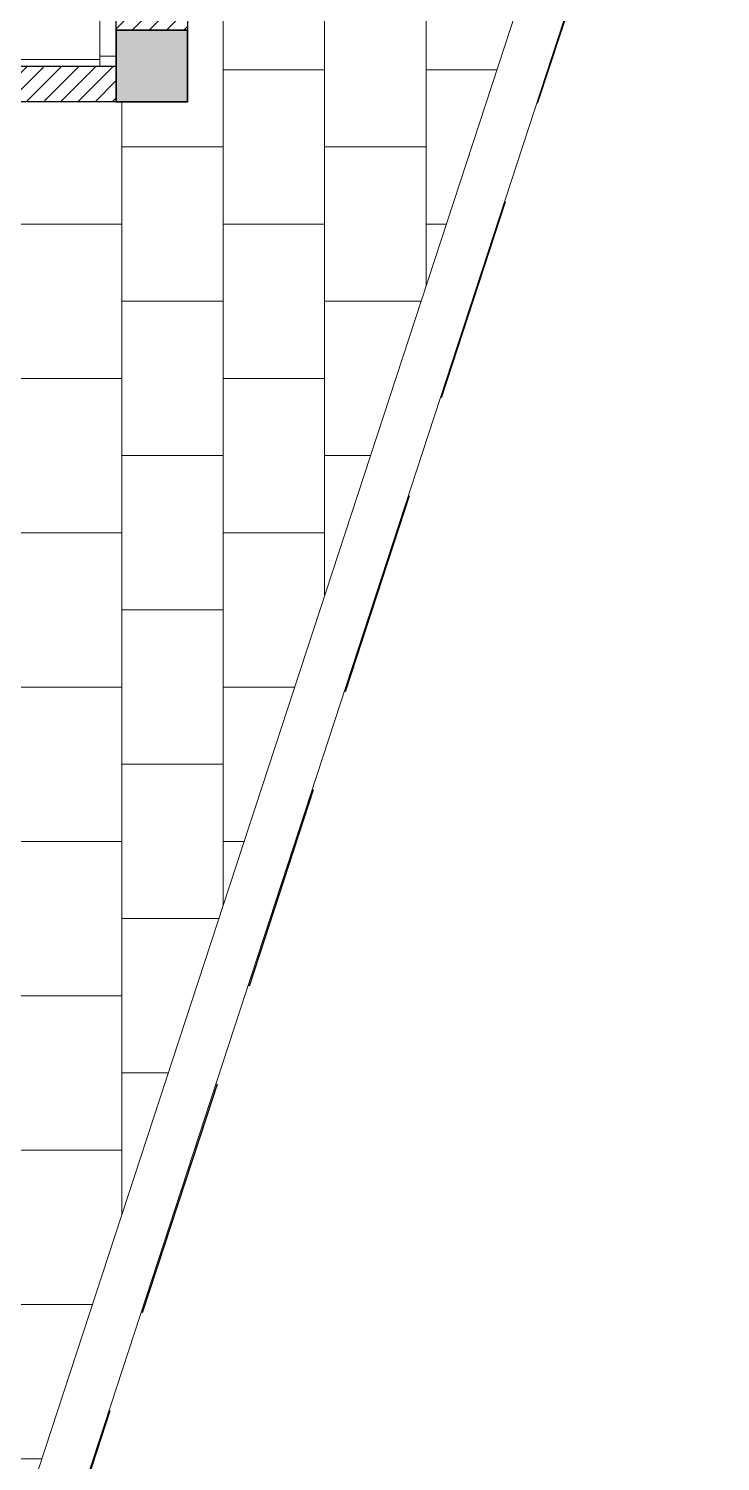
# Model space of a CAD drawing. Header units: millimetres. Extents: x 1832547 to 2001569, y -558009 to -417808.
# Drawn here: x 1917600 to 1919731, y -439765 to -435355 of the extents above; entities that cross this region are included whole.
import ezdxf

# ---------------------------------------------------------------- set-up
doc = ezdxf.new("R2010")
doc.units = ezdxf.units.MM
doc.header["$MEASUREMENT"] = 0
doc.linetypes.add('CENTER', pattern=[2, 1.25, -0.25, 0.25, -0.25])
doc.linetypes.add('HIDDEN', pattern=[9.524999999999999, 6.349999999999999, -3.174999999999999])
doc.layers.get('0').update_dxf_attribs({"linetype": 'CONTINUOUS'})
for name, color, linetype, lineweight in [('CA. TUONG', 30, 'CONTINUOUS', 30), ('CA.cot', 2, 'CONTINUOUS', 35), ('CA.noi that 15', 15, 'CONTINUOUS', 9), ('CA.thay 145', 145, 'CONTINUOUS', 18), ('CA.tim 67', 67, 'CENTER', 9), ('CA.vat lieu 08', 8, 'CONTINUOUS', 5)]:
    doc.layers.add(name, color=color, linetype=linetype, lineweight=lineweight)

# ---------------------------------------------------------------- blocks, each defined once
blk = doc.blocks.new('A$Cd900dcba')
at = {"layer": 'CA.noi that 15'}
for p, q in [((-0.0004626635927706957, 600.0002251250844), (49.99953733640723, 600.0002251250844)), ((-0.0004626635927706957, 570.0002251250844), (-0.0004626635927706957, 600.0002251250844)), ((1999.99953733664, 600.0002251248807), (-0.0004626635927706957, 600.0002251250844)), ((49.99953733640723, 600.0002251250844), (49.99953733640723, 570.0002251250844)), ((49.99953733640723, 580.0002251250844), (1949.99953733664, 580.0002251248807)), ((1999.99953733664, 600.0002251248807), (1949.99953733664, 600.0002251248807)), ((1949.99953733664, 600.0002251248807), (1949.99953733664, 570.0002251248807)), ((1999.99953733664, 570.0002251248807), (1999.99953733664, 600.0002251248807)), ((49.99953733640723, 570.0002251250844), (-0.0004626635927706957, 570.0002251250844)), ((-0.0004626635927706957, 30.0002251250844), (-0.0004626635927706957, 570.0002251250844)), ((49.99953733640723, 30.0002251250844), (49.99953733640723, 570.0002251250844)), ((1949.99953733664, 570.0002251248807), (1999.99953733664, 570.0002251248807)), ((1949.99953733664, 30.00022512488067), (1949.99953733664, 570.0002251248807)), ((1999.99953733664, 30.00022512488067), (1999.99953733664, 570.0002251248807)), ((458.7157095435541, 50.00022513253498), (458.7157095435541, 25.00022513253498)), ((508.7157095435541, 50.00022513253498), (458.7157095435541, 50.00022513253498)), ((916.148053957615, 50.0002251250844), (508.7157095435541, 50.00022513253498)), ((508.7157095435541, 25.00022513253498), (508.7157095435541, 50.00022513253498)), ((966.148053957615, 50.0002251250844), (916.148053957615, 50.0002251250844)), ((916.148053957615, 50.0002251250844), (916.148053957615, 25.0002251250844)), ((966.148053957615, 25.0002251250844), (966.148053957615, 50.0002251250844)), ((1403.520798051031, 50.00022511018324), (1353.520798051031, 50.00022511018324)), ((1353.520798051031, 50.00022511018324), (1353.520798051031, 25.00022511018324)), ((1403.520798051031, 25.00022511018324), (1403.520798051031, 50.00022511018324)), ((1891.192651889985, 50.00022510273266), (1403.520798051031, 50.00022511018324)), ((1949.99953733664, 50.00022510252893), (1891.192651889985, 50.00022510273266)), ((1891.192651889985, 50.00022510273266), (1891.192651889985, 25.00022510273266)), ((1949.99953733664, 25.00022510252893), (1949.99953733664, 50.00022510252893)), ((49.99953733640723, 30.0002251250844), (-0.0004626635927706957, 30.0002251250844)), ((-0.0004626635927706957, 30.0002251250844), (-0.0004626635927706957, 0.0002251250843983144)), ((-0.0004626635927706957, 0.0002251250843983144), (49.99953733640723, 0.0002251250843983144)), ((49.99953733640723, 0.0002251250843983144), (49.99953733640723, 30.0002251250844)), ((49.99953733640723, 25.00022514743614), (49.99953733640723, 0.0002251474361401051)), ((99.99953733640723, 25.00022514743614), (49.99953733640723, 25.00022514743614)), ((49.99953733640723, 0.0002251474361401051), (99.99953733640723, 0.0002251474361401051)), ((99.99953733640723, 0.0002251474361401051), (99.99953733640723, 25.00022514743614)), ((458.7157095435541, 25.00022513998556), (99.99953733640723, 25.00022514743614)), ((99.99953733640723, 0.0002251474361401051), (458.7157095435541, 0.0002251399855595082)), ((458.7157095435541, 25.00022513998556), (458.7157095435541, 0.0002251399855595082)), ((458.7157095435541, 25.00022513253498), (508.7157095435541, 25.00022513253498)), ((508.7157095435541, 25.00022513998556), (458.7157095435541, 25.00022513998556)), ((458.7157095435541, 0.0002251399855595082), (508.7157095435541, 0.0002251399855595082)), ((508.7157095435541, 0.0002251399855595082), (508.7157095435541, 25.00022513998556)), ((508.7157095435541, 25.00022513253498), (916.148053957615, 25.0002251250844)), ((916.148053957615, 25.0002251250844), (916.148053957615, 0.0002251250843983144)), ((966.148053957615, 25.0002251250844), (916.148053957615, 25.0002251250844)), ((916.148053957615, 25.0002251250844), (966.148053957615, 25.0002251250844)), ((916.148053957615, 0.0002251250843983144), (966.148053957615, 0.0002251250843983144)), ((1353.520798051031, 25.00022511763382), (966.148053957615, 25.0002251250844)), ((966.148053957615, 0.0002251250843983144), (966.148053957615, 25.0002251250844)), ((966.148053957615, 0.0002251250843983144), (1353.520798051031, 0.0002251176338177174)), ((1353.520798051031, 25.00022511763382), (1353.520798051031, 0.0002251176338177174)), ((1403.520798051031, 25.00022511763382), (1353.520798051031, 25.00022511763382)), ((1353.520798051031, 25.00022511018324), (1403.520798051031, 25.00022511018324)), ((1353.520798051031, 0.0002251176338177174), (1403.520798051031, 0.0002251176338177174)), ((1403.520798051031, 0.0002251176338177174), (1403.520798051031, 25.00022511763382)), ((1403.520798051031, 25.00022511018324), (1891.192651889985, 25.00022510273266)), ((1891.192651889985, 25.00022510273266), (1949.99953733664, 25.00022510252893)), ((1949.99953733664, 30.00022512488067), (1999.99953733664, 30.00022512488067)), ((1949.99953733664, 0.0002251248806715012), (1949.99953733664, 30.00022512488067)), ((1999.99953733664, 0.0002251248806715012), (1949.99953733664, 0.0002251248806715012)), ((1999.99953733664, 30.00022512488067), (1999.99953733664, 0.0002251248806715012))]:
    blk.add_line(p, q, dxfattribs=at)
at = {"layer": 'CA.noi that 15', "lineweight": 5}
for p, q in [((126.5544453177135, 450.6191367639403), (126.5544453177135, 311.7026521844964)), ((147.2956993381958, 450.6191367639403), (126.5544453177135, 450.6191367639403)), ((147.2956993381958, 311.7026521844964), (147.2956993381958, 450.6191367639403)), ((181.5128662574571, 450.6191367639403), (181.5128662574571, 311.7026521844964)), ((202.2541202779394, 450.6191367639403), (181.5128662574571, 450.6191367639403)), ((202.2541202779394, 311.7026521844964), (202.2541202779394, 450.6191367639403)), ((295.5546330760699, 450.6191367639403), (275.9279199528974, 311.7026521844964)), ((316.2958870928269, 450.6191367639403), (295.5546330760699, 450.6191367639403)), ((296.6691739733797, 311.7026521844964), (316.2958870928269, 450.6191367639403)), ((350.5130540120881, 450.6191367639403), (330.8863408926409, 311.7026521844964)), ((371.2543080325704, 450.6191367639403), (350.5130540120881, 450.6191367639403)), ((351.6275949093979, 311.7026521844964), (371.2543080325704, 450.6191367639403)), ((451.6929211455863, 450.6191367639403), (451.6929211455863, 311.7026521844964)), ((472.4341751660686, 450.6191367639403), (451.6929211455863, 450.6191367639403)), ((472.4341751660686, 311.7026521844964), (472.4341751660686, 450.6191367639403)), ((506.6513420853298, 450.6191367639403), (506.6513420853298, 311.7026521844964)), ((527.3925961020868, 450.6191367639403), (506.6513420853298, 450.6191367639403)), ((527.3925961020868, 311.7026521844964), (527.3925961020868, 450.6191367639403)), ((620.6931089039426, 450.6191367639403), (601.0663957807701, 311.7026521844964)), ((641.4343629206996, 450.6191367639403), (620.6931089039426, 450.6191367639403)), ((621.8076498012524, 311.7026521844964), (641.4343629206996, 450.6191367639403)), ((675.6515298399609, 450.6191367639403), (656.0248167205136, 311.7026521844964)), ((696.3927838604432, 450.6191367639403), (675.6515298399609, 450.6191367639403)), ((676.7660707372706, 311.7026521844964), (696.3927838604432, 450.6191367639403)), ((722.7586796719115, 450.6191367639403), (703.131966548739, 311.7026521844964)), ((743.4999336923938, 450.6191367639403), (722.7586796719115, 450.6191367639403)), ((723.8732205692213, 311.7026521844964), (743.4999336923938, 450.6191367639403)), ((764.6317622910719, 450.6191367639403), (745.0050491678994, 311.7026521844964)), ((785.3730163115542, 450.6191367639403), (764.6317622910719, 450.6191367639403)), ((765.7463031883817, 311.7026521844964), (785.3730163115542, 450.6191367639403)), ((819.5901832270902, 450.6191367639403), (837.9902267779689, 311.7026521844964)), ((840.3314372475725, 450.6191367639403), (819.5901832270902, 450.6191367639403)), ((858.7314807984512, 311.7026521844964), (840.3314372475725, 450.6191367639403)), ((874.5486041668337, 450.6191367639403), (892.9486477177124, 311.7026521844964)), ((895.289858187316, 450.6191367639403), (874.5486041668337, 450.6191367639403)), ((913.6899017381947, 311.7026521844964), (895.289858187316, 450.6191367639403)), ((929.5070251028519, 450.6191367639403), (947.9070686537307, 311.7026521844964)), ((950.2482791233342, 450.6191367639403), (929.5070251028519, 450.6191367639403)), ((968.648322674213, 311.7026521844964), (950.2482791233342, 450.6191367639403)), ((1049.696714113234, 450.6191367639403), (1028.955460092751, 450.6191367639403)), ((1028.955460092751, 450.6191367639403), (1028.955460092751, 311.7026521844964)), ((1049.696714113234, 311.7026521844964), (1049.696714113234, 450.6191367639403)), ((1083.913881032495, 450.6191367639403), (1083.913881032495, 311.7026521844964)), ((1104.655135052977, 450.6191367639403), (1083.913881032495, 450.6191367639403)), ((1104.655135052977, 311.7026521844964), (1104.655135052977, 450.6191367639403)), ((1131.021030864445, 450.6191367639403), (1131.021030864445, 311.7026521844964)), ((1151.762284881203, 450.6191367639403), (1131.021030864445, 450.6191367639403)), ((1151.762284881203, 311.7026521844964), (1151.762284881203, 450.6191367639403)), ((1263.744966621278, 450.6191367639403), (1244.118253498105, 311.7026521844964)), ((1284.486220638035, 450.6191367639403), (1263.744966621278, 450.6191367639403)), ((1264.859507518588, 311.7026521844964), (1284.486220638035, 450.6191367639403)), ((1318.703387557296, 450.6191367639403), (1299.076674437849, 311.7026521844964)), ((1339.444641577778, 450.6191367639403), (1318.703387557296, 450.6191367639403)), ((1319.817928454606, 311.7026521844964), (1339.444641577778, 450.6191367639403)), ((1419.883254690794, 450.6191367639403), (1419.883254690794, 311.7026521844964)), ((1440.624508711277, 450.6191367639403), (1419.883254690794, 450.6191367639403)), ((1440.624508711277, 311.7026521844964), (1440.624508711277, 450.6191367639403)), ((1474.841675630538, 450.6191367639403), (1474.841675630538, 311.7026521844964)), ((1495.582929647295, 450.6191367639403), (1474.841675630538, 450.6191367639403)), ((1495.582929647295, 311.7026521844964), (1495.582929647295, 450.6191367639403)), ((1583.553924289765, 450.6191367639403), (1563.927211166592, 311.7026521844964)), ((1604.295178306522, 450.6191367639403), (1583.553924289765, 450.6191367639403)), ((1584.668465187075, 311.7026521844964), (1604.295178306522, 450.6191367639403)), ((1638.512345225783, 450.6191367639403), (1618.885632106336, 311.7026521844964)), ((1659.253599246265, 450.6191367639403), (1638.512345225783, 450.6191367639403)), ((1639.626886123093, 311.7026521844964), (1659.253599246265, 450.6191367639403)), ((1685.619495057734, 450.6191367639403), (1665.992781934561, 311.7026521844964)), ((1706.360749078216, 450.6191367639403), (1685.619495057734, 450.6191367639403)), ((1686.734035955044, 311.7026521844964), (1706.360749078216, 450.6191367639403)), ((1727.492577676894, 450.6191367639403), (1707.865864553722, 311.7026521844964)), ((1748.233831697376, 450.6191367639403), (1727.492577676894, 450.6191367639403)), ((1728.607118574204, 311.7026521844964), (1748.233831697376, 450.6191367639403)), ((1818.612508273451, 450.6191367639403), (1818.612508273451, 311.7026521844964)), ((1839.353762293933, 450.6191367639403), (1818.612508273451, 450.6191367639403)), ((1839.353762293933, 311.7026521844964), (1839.353762293933, 450.6191367639403)), ((1873.570929213194, 450.6191367639403), (1873.570929213194, 311.7026521844964)), ((1894.312183229951, 450.6191367639403), (1873.570929213194, 450.6191367639403)), ((1894.312183229951, 311.7026521844964), (1894.312183229951, 450.6191367639403)), ((49.99953733640723, 311.7026521844964), (49.99953733640723, 288.2977980656724)), ((1949.99953733664, 311.7026521842927), (49.99953733640723, 311.7026521844964)), ((49.99953733640723, 288.2977980656724), (1949.99953733664, 288.2977980654687)), ((126.5544453177135, 288.2977980656724), (126.5544453177135, 154.2444254068832)), ((147.2956993381958, 154.2444254068832), (147.2956993381958, 288.2977980656724)), ((181.5128662574571, 288.2977980656724), (181.5128662574571, 154.2444254068832)), ((202.2541202779394, 154.2444254068832), (202.2541202779394, 288.2977980656724)), ((272.6211823921185, 288.2977980656724), (253.6815504569095, 154.2444254068832)), ((274.4228044736665, 154.2444254068832), (293.3624364126008, 288.2977980656724)), ((327.579603331862, 288.2977980656724), (308.6399713929277, 154.2444254068832)), ((329.38122541341, 154.2444254068832), (348.3208573523443, 288.2977980656724)), ((451.6929211455863, 288.2977980656724), (451.6929211455863, 154.2444254068832)), ((472.4341751660686, 154.2444254068832), (472.4341751660686, 288.2977980656724)), ((506.6513420853298, 288.2977980656724), (506.6513420853298, 154.2444254068832)), ((527.3925961020868, 154.2444254068832), (527.3925961020868, 288.2977980656724)), ((597.7596582199913, 288.2977980656724), (578.8200262847822, 154.2444254068832)), ((599.5612803015392, 154.2444254068832), (618.5009122404736, 288.2977980656724)), ((652.7180791597348, 288.2977980656724), (633.7784472208004, 154.2444254068832)), ((654.5197012412827, 154.2444254068832), (673.4593331764918, 288.2977980656724)), ((699.8252289916854, 288.2977980656724), (680.8855970527511, 154.2444254068832)), ((701.6268510695081, 154.2444254068832), (720.5664830084424, 288.2977980656724)), ((741.6983116108458, 288.2977980656724), (722.7586796719115, 154.2444254068832)), ((743.4999336923938, 154.2444254068832), (762.4395656276029, 288.2977980656724)), ((841.0902932423633, 288.2977980656724), (858.8461981851142, 154.2444254068832)), ((879.5874522018712, 154.2444254068832), (861.8315472628456, 288.2977980656724)), ((896.0487141821068, 288.2977980656724), (913.8046191211324, 154.2444254068832)), ((934.5458731416147, 154.2444254068832), (916.7899681988638, 288.2977980656724)), ((951.007135118125, 288.2977980656724), (968.7630400608759, 154.2444254068832)), ((989.504294077633, 154.2444254068832), (971.7483891386073, 288.2977980656724)), ((1028.955460092751, 288.2977980656724), (1028.955460092751, 154.2444254068832)), ((1049.696714113234, 154.2444254068832), (1049.696714113234, 288.2977980656724)), ((1083.913881032495, 288.2977980656724), (1083.913881032495, 154.2444254068832)), ((1104.655135052977, 154.2444254068832), (1104.655135052977, 288.2977980656724)), ((1131.021030864445, 288.2977980656724), (1131.021030864445, 154.2444254068832)), ((1151.762284881203, 154.2444254068832), (1151.762284881203, 288.2977980656724)), ((1240.811515937326, 288.2977980656724), (1221.871884002117, 154.2444254068832)), ((1242.613138018874, 154.2444254068832), (1261.552769957809, 288.2977980656724)), ((1295.76993687707, 288.2977980656724), (1276.830304938136, 154.2444254068832)), ((1297.571558958618, 154.2444254068832), (1316.511190893827, 288.2977980656724)), ((1419.883254690794, 288.2977980656724), (1419.883254690794, 154.2444254068832)), ((1440.624508711277, 154.2444254068832), (1440.624508711277, 288.2977980656724)), ((1474.841675630538, 288.2977980656724), (1474.841675630538, 154.2444254068832)), ((1495.582929647295, 154.2444254068832), (1495.582929647295, 288.2977980656724)), ((1560.620473605813, 288.2977980656724), (1541.680841670604, 154.2444254068832)), ((1562.422095687361, 154.2444254068832), (1581.361727626296, 288.2977980656724)), ((1615.578894545557, 288.2977980656724), (1596.639262606623, 154.2444254068832)), ((1617.380516627105, 154.2444254068832), (1636.320148562314, 288.2977980656724)), ((1662.686044377508, 288.2977980656724), (1643.746412438573, 154.2444254068832)), ((1664.48766645533, 154.2444254068832), (1683.427298394265, 288.2977980656724)), ((1704.559126996668, 288.2977980656724), (1685.619495057734, 154.2444254068832)), ((1706.360749078216, 154.2444254068832), (1725.300381013425, 288.2977980656724)), ((1818.612508273451, 288.2977980656724), (1818.612508273451, 154.2444254068832)), ((1839.353762293933, 154.2444254068832), (1839.353762293933, 288.2977980656724)), ((1873.570929213194, 288.2977980656724), (1873.570929213194, 154.2444254068832)), ((1894.312183229951, 154.2444254068832), (1894.312183229951, 288.2977980656724)), ((126.5544453177135, 154.2444254068832), (147.2956993381958, 154.2444254068832)), ((181.5128662574571, 154.2444254068832), (202.2541202779394, 154.2444254068832)), ((253.6815504569095, 154.2444254068832), (274.4228044736665, 154.2444254068832)), ((308.6399713929277, 154.2444254068832), (329.38122541341, 154.2444254068832)), ((451.6929211455863, 154.2444254068832), (472.4341751660686, 154.2444254068832)), ((506.6513420853298, 154.2444254068832), (527.3925961020868, 154.2444254068832)), ((578.8200262847822, 154.2444254068832), (599.5612803015392, 154.2444254068832)), ((633.7784472208004, 154.2444254068832), (654.5197012412827, 154.2444254068832)), ((680.8855970527511, 154.2444254068832), (701.6268510695081, 154.2444254068832)), ((722.7586796719115, 154.2444254068832), (743.4999336923938, 154.2444254068832)), ((858.8461981851142, 154.2444254068832), (879.5874522018712, 154.2444254068832)), ((913.8046191211324, 154.2444254068832), (934.5458731416147, 154.2444254068832)), ((968.7630400608759, 154.2444254068832), (989.504294077633, 154.2444254068832)), ((1028.955460092751, 154.2444254068832), (1049.696714113234, 154.2444254068832)), ((1083.913881032495, 154.2444254068832), (1104.655135052977, 154.2444254068832)), ((1131.021030864445, 154.2444254068832), (1151.762284881203, 154.2444254068832)), ((1221.871884002117, 154.2444254068832), (1242.613138018874, 154.2444254068832)), ((1276.830304938136, 154.2444254068832), (1297.571558958618, 154.2444254068832)), ((1419.883254690794, 154.2444254068832), (1440.624508711277, 154.2444254068832)), ((1474.841675630538, 154.2444254068832), (1495.582929647295, 154.2444254068832)), ((1541.680841670604, 154.2444254068832), (1562.422095687361, 154.2444254068832)), ((1596.639262606623, 154.2444254068832), (1617.380516627105, 154.2444254068832)), ((1643.746412438573, 154.2444254068832), (1664.48766645533, 154.2444254068832)), ((1685.619495057734, 154.2444254068832), (1706.360749078216, 154.2444254068832)), ((1818.612508273451, 154.2444254068832), (1839.353762293933, 154.2444254068832)), ((1873.570929213194, 154.2444254068832), (1894.312183229951, 154.2444254068832))]:
    blk.add_line(p, q, dxfattribs=at)
blk = doc.blocks.new('A$Ccce9e104')
at = {"layer": 'CA.vat lieu 08'}
h = blk.add_hatch(color=256, dxfattribs=at)
h.dxf.hatch_style = 1
h.paths.add_polyline_path([(220.0010103071108, 220.0008275969885), (220.0010103071108, 0.0008275969885289669), (0.001010307110846043, 0.0008275969885289669), (0.001010307110846043, 220.0008275969885)])
at = {"layer": 'CA.cot'}
blk.add_lwpolyline([(220.0010103071108, 220.0008275969885), (220.0010103071108, 0.0008275969885289669), (0.001010307110846043, 0.0008275969885289669), (0.001010307110846043, 220.0008275969885)], close=True, dxfattribs=at)
blk = doc.blocks.new('A$C9f860816')
at = {"layer": 'CA.vat lieu 08', "ltscale": 1000}
h = blk.add_hatch(dxfattribs=at)
h.set_pattern_fill('APPIANRN', color=256, scale=50, angle=90, pattern_type=2)
h.set_pattern_definition([(90, (14449.41420751368, 8405.642161770316), (-312.5, 1.91351062366774e-14), []), (180, (14449.41420751368, 8405.642161770316), (-312.5, -237.5), [312.5, -312.5])])
h.paths.add_polyline_path([(13283.08580228314, 205.6421617710148), (17369.41461432911, 12668.37910833367), (17369.41461432935, 16119.25913028861), (14979.41380069824, 17158.38721109857), (12739.61465727654, 18111.58915148431), (12739.61397617054, 15755.64377375989), (14869.41393322335, 15755.64256491017), (14869.41461432935, 15755.64345034742), (15089.41461432935, 15755.64345034742), (15089.41461432911, 15755.64437864634), (15789.41295036068, 14335.6424400403), (15789.41295036091, 10655.64193488663), (15089.41462313128, 10655.64244004013), (15089.41462399438, 10155.57964925288), (15238.7102570245, 10155.57964925288), (15238.7102570245, 10055.57964925288), (15238.7102570245, 8215.70523082721), (15238.7102570245, 8115.70523082721), (15089.41462884867, 8115.70523082721), (15089.41462991014, 7615.641687225783), (15089.41380069824, 7395.641687225783), (14562.46777220443, 5795.641687225783), (14029.3703540517, 5795.641687225783), (11529.41380069801, 5795.641687225783), (11529.41380069917, 205.6421617705491)])
at = {"layer": 'CA.vat lieu 08'}
h = blk.add_hatch(dxfattribs=at)
h.set_pattern_fill('ANSI31', color=256, scale=300)
h.set_pattern_definition([(45, (10549.35711022699, 7905.642964622413), (-26.51650429449553, 26.51650429449553), [])])
h.paths.add_polyline_path([(6659.301271299366, 15755.6427242455), (5529.302083722549, 15755.64248635527), (5529.302083722549, 15535.6424400403), (6659.301271299366, 15535.64268842613)])
h.paths.add_polyline_path([(5529.302083722549, 15535.6424400403), (5309.302083979128, 15535.6424400403), (5309.302089412231, 10875.64244004013), (5529.302089257399, 10875.64244004013)])
h.paths.add_polyline_path([(5529.302089542383, 10635.64168722532), (5309.302089691861, 10635.64168722491), (5309.302093189675, 7635.641687225376), (5529.302093105391, 7635.641687225783)])
h.paths.add_polyline_path([(5529.302093390608, 7395.641687225783), (5309.302093469538, 7395.641687225783), (5309.302094413899, 6585.579272845585), (5309.724864497315, 6585.579272845585), (5309.724864497315, 6485.579272845585), (5529.302094471641, 6485.455359652988)])
h.paths.add_polyline_path([(5529.302096609259, 4685.581334587187), (5529.230351259233, 4685.58137507498), (5309.724864497315, 4685.459056230087), (5309.724864497315, 4585.704854419921), (5309.302097690059, 3775.642440040188), (5309.302097686334, 3775.641429733078), (5529.302097690059, 3775.641429733078)])
h.paths.add_polyline_path([(5529.30127009307, 3555.641429733078), (5309.30127009307, 3555.641429733078), (5309.30127009307, 2815.578608057578), (5529.30127009307, 2815.454456284759)])
h.paths.add_polyline_path([(5529.30127009307, 1015.58043122018), (5528.752022013534, 1015.580741175276), (5309.30127009307, 1015.458452831255), (5309.30127009307, 275.6414297330775), (5529.30127009307, 275.6414297330775)])
h.paths.add_polyline_path([(11309.4138006994, 275.6425241946126), (9909.414649124257, 275.6422591054579), (9909.414649124257, 275.6421530529042), (9799.413821527269, 275.6421530529042), (5529.30127009307, 275.6414297330775), (5529.30127009307, 55.64146859030006), (11309.4138006994, 55.64248949475586)])
h.paths.add_polyline_path([(11529.41380069894, 1455.660493654897), (11309.41380069777, 1455.660493654897), (11309.41380069777, 275.6424400401884), (11529.41380069917, 275.6424400401884)])
h.paths.add_polyline_path([(11529.41380069871, 2455.919982977503), (11309.41380069777, 2455.919982977503), (11309.41380069777, 2155.756568107754), (11529.41380069871, 2155.756568107754)])
h.paths.add_polyline_path([(11309.41380069871, 2455.681597282935), (10661.41464912426, 2455.68159728311), (10660.41464160057, 2345.680769686121), (11309.41380069871, 2345.680769685947)])
h.paths.add_polyline_path([(9909.414649124024, 2455.681597283285), (9799.413821527036, 2455.681597283285), (9799.413821527269, 275.642238276836), (9909.414649124257, 275.6422591054579)])
h.paths.add_polyline_path([(11309.41380069917, 3665.641429733019), (6532.178074657917, 3665.641429733078), (6532.178074657917, 3555.642440040188), (11309.41380069917, 3555.64244004013)])
h.paths.add_polyline_path([(5632.178074657917, 3665.641429733078), (5529.30127009307, 3665.641429733078), (5529.30127009307, 3555.642440040188), (5632.178074657917, 3555.642440040188)])
h.paths.add_polyline_path([(11979.41656003171, 7615.641687225841), (11529.41380069777, 7615.641687225783), (11529.41380069777, 7395.641687225783), (11979.41656003171, 7395.641687225841)])
h.paths.add_polyline_path([(14869.41380069824, 7615.641687225783), (13579.25796874193, 7615.641687225841), (13579.25796874193, 7395.641687225841), (14869.41380069824, 7395.641687225783)])
h.paths.add_polyline_path([(15089.41462884867, 8115.70523082721), (15088.71025702474, 8115.70523082721), (15088.71025702474, 8215.459432637377), (14869.41462864843, 8215.581634539238), (14869.41462996602, 7615.641687225783), (15089.41462991014, 7615.641687225783)])
h.paths.add_polyline_path([(15089.41378673236, 10655.64244004013), (14869.0176734596, 10655.64244004013), (14869.0176734596, 10055.45567096322), (15088.71025702474, 10055.57964925288), (15088.71025702474, 10155.57964925288)])
h.paths.add_polyline_path([(15789.41295036068, 11426.4359116095), (15569.41377795767, 11426.4359116095), (15569.41377795767, 10875.64244004013), (15789.41295036068, 10875.64244004013)])
h.paths.add_polyline_path([(15789.41295036068, 13625.91998297762), (15569.41377795767, 13625.91998297762), (15569.41377795767, 12026.15836867219), (15789.41295036068, 12026.15836867219)])
h.paths.add_polyline_path([(15569.41295036068, 10765.64244004013), (15089.41378673236, 10765.64244004013), (15089.41378673236, 10655.64244004013), (15569.41295036068, 10655.64244004013)])
h.paths.add_polyline_path([(14869.41378673236, 10765.64244004013), (11529.41378673189, 10765.64244004013), (11529.41378673189, 10655.64244004013), (14869.41378673236, 10655.64244004013)])
h.paths.add_polyline_path([(14869.41461432935, 15755.6424400403), (11529.41544192587, 15755.64446065453), (11529.41461432888, 15755.64446065074), (11529.41461432888, 15535.6424400403), (14869.41461432935, 15535.6424400403), (14869.41461432935, 15535.64345034742)])
h.paths.add_polyline_path([(11309.41380069777, 4575.603282797441), (11529.4138006984, 4575.603282797441), (11529.41380069824, 6595.68084446853), (11309.41380069777, 6595.68084446853)])
blk.add_lwpolyline([(11419.41380069777, 14225.40405434574), (15569.41378659406, 14225.40405434574), (15569.41378659406, 10765.64244004013), (11419.41380069777, 10765.64244004013)], close=True)
at = {"layer": 'CA. TUONG'}
blk.add_lwpolyline([(15789.4128283239, 11426.4359116095), (15789.41295036068, 10875.64244004013), (15569.41377795767, 10875.64244004013), (15569.41365592089, 11426.4359116095)], dxfattribs=at)
blk.add_lwpolyline([(11529.41378673189, 10765.64244004013), (15569.41295036068, 10765.64244004013), (15569.41295036068, 10655.64244004013), (11529.41378673189, 10655.64244004013)], close=True, dxfattribs=at)
at = {"layer": 'CA.thay 145'}
for points in [[(6509.30127190263, 15755.64269266714), (6509.30127190263, 20991.85392691108), (18543.63472444983, 15780.19302850979), (13394.80667589977, 55.64216177084018), (11529.41380069917, 55.64216177072376)], [(6659.301271902863, 15755.6427242455), (6659.301271902863, 20775.81801482895), (18359.72554132342, 15688.69028399227), (13283.08580228314, 205.6421617710148), (11529.41380069917, 205.6421617708984)]]:
    blk.add_lwpolyline(points, dxfattribs=at)
at = {"rotation": 180}
blk.add_blockref('A$Cd900dcba', (15569.41332393046, 11365.64339346607), dxfattribs=at)
at = {"layer": 'CA.cot', "xscale": -1, "rotation": 90}
blk.add_blockref('A$Ccce9e104', (15789.41377795767, 10875.64345034724), dxfattribs=at)

msp = doc.modelspace()

# ---------------------------------------------------------------- linework, layer by layer
at = {"color": 12, "linetype": 'HIDDEN', "ltscale": 100, "true_color": 0xc20013}
msp.add_lwpolyline([(1885404.194378561, -435246.8901952853), (1905903.441900216, -433889.8875991496), (1907609.755981882, -433619.894535539), (1907414.625757601, -430036.048947965), (1908763.317875266, -429822.7262540255), (1908606.17426823, -426889.923688701), (1908597.22997085, -425148.7019912228), (1913365.073047902, -427203.3984146882), (1919641.020024824, -429932.2933462869), (1920844.088692754, -430455.4093004536), (1918147.857666027, -438703.7262491051), (1915689.258046806, -446195.2033338627), (1905903.356959091, -446170.1255443697), (1906168.626104493, -439904.2774547662), (1901985.492777023, -440029.3276931703), (1885797.162622176, -439255.1237163655)], close=True, dxfattribs=at)

# ---------------------------------------------------------------- block references
at = {"layer": 'CA.tim 67'}
msp.add_blockref('A$C9f860816', (1902300.453968304, -446235.6023289634), dxfattribs=at)

doc.saveas('drawing.dxf')
